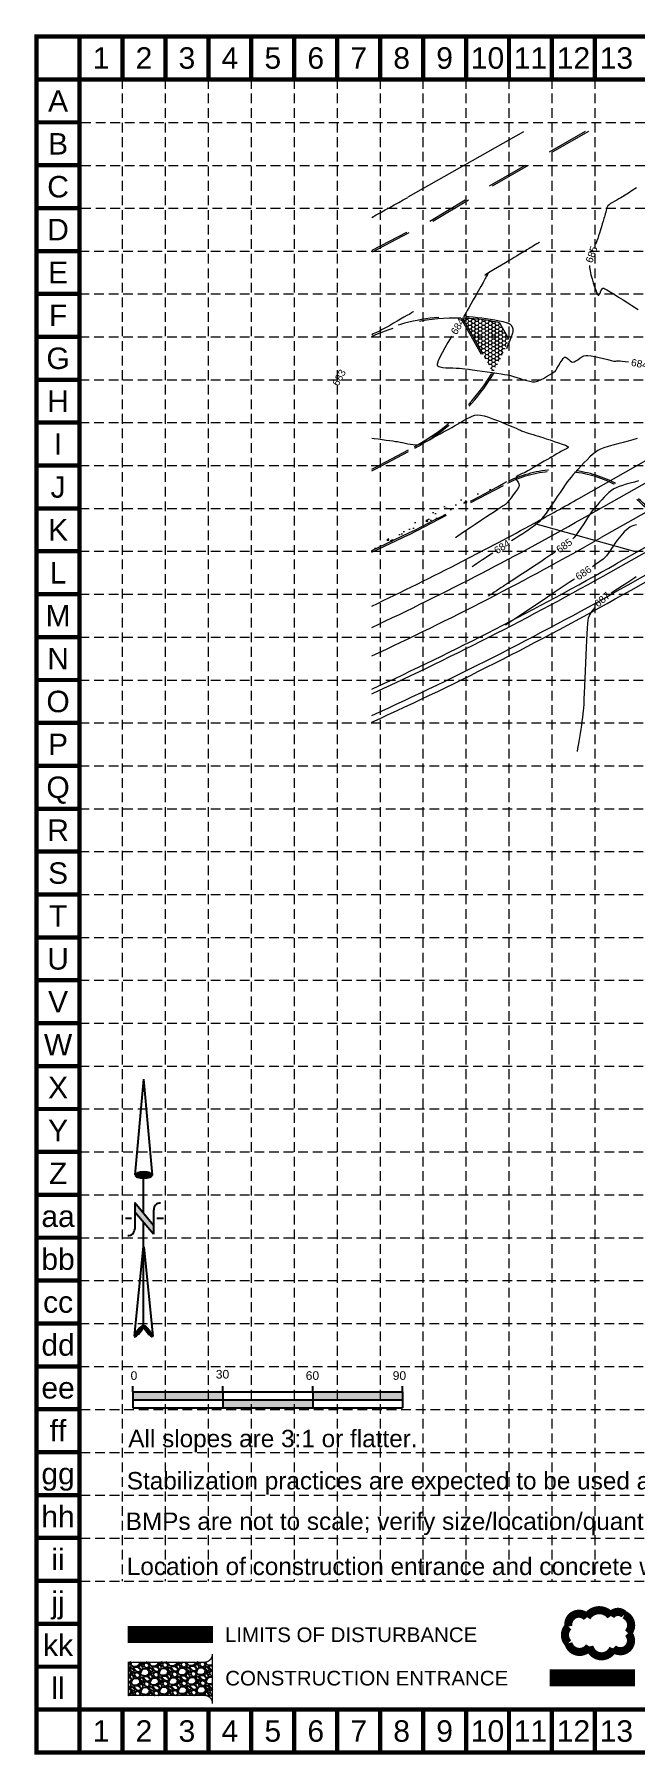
# Model space of a CAD drawing. Header units: feet. Extents: x 16394 to 17307, y 17282 to 17854.
# Drawn here: x 16394 to 16593, y 17282 to 17854 of the extents above; entities that cross this region are included whole.
import ezdxf
from ezdxf.enums import TextEntityAlignment as Align

# ---------------------------------------------------------------- set-up
doc = ezdxf.new("R2010")
doc.units = ezdxf.units.FT
doc.header["$MEASUREMENT"] = 0
for name, pattern in [('DGN Style 2', [22.939223, 13.763534, -9.175689]), ('DGN Style 5', [16.057456, 6.881767, -9.175689]), ('HIDDEN', [0.375, 0.25, -0.125])]:
    doc.linetypes.add(name, pattern=pattern)
for name, color, linetype, lineweight in [('BASE', 1, 'Continuous', 0), ('Level 1', 7, 'Continuous', 0), ('Level 21', 7, 'Continuous', 0), ('Level 25', 7, 'Continuous', 0), ('Level 35', 7, 'Continuous', 0), ('Level 41', 7, 'Continuous', 0)]:
    doc.layers.add(name, color=color, linetype=linetype, lineweight=lineweight)
for name, color, linetype in [('GRID', 254, 'HIDDEN'), ('INLET PROTECTION', 5, 'Continuous'), ('LEGEND', 7, 'Continuous'), ('NARROW', 7, 'Continuous')]:
    doc.layers.add(name, color=color, linetype=linetype)
doc.styles.add("L200'", font='ARIAL.TTF', dxfattribs={"height": 0.001969})
doc.styles.get("Standard").update_dxf_attribs({"font": 'ARIAL.TTF'})

# ---------------------------------------------------------------- blocks, each defined once
blk = doc.blocks.new('North Arrow')
at = {"layer": 'NARROW'}
for p, q in [((32.43, 3.06), (32.43, 4.63)), ((0, 0), (22.36, 2)), ((0, 0), (22.33, -2.02)), ((28.77, -2.09), (34.02, 2.32)), ((36.18, 2.33), (30.46, 2.33)), ((36.16, 2.32), (31.04, -2.09)), ((39.1, 0.01), (59.96, 2.11)), ((31.2, -0.05), (21.66, -0.05)), ((21.66, -0.05), (21.66, -0.05)), ((28.77, -2.09), (34.95, -2.09)), ((32.43, -4.26), (32.43, -2.8)), ((57.45, -0.05), (33.41, -0.05)), ((59.83, -2.14), (39.04, -0.01)), ((57.69, -0.03), (57.77, -0.01)), ((57.77, -0.05), (57.69, -0.03))]:
    blk.add_line(p, q, dxfattribs=at)
blk.add_lwpolyline([(22.36, -2.03), (22.59, -1.93, 0.091577), (22.87, -1.44, 0.048306), (23.03, -0.75), (23.07, -0.01), (23.01, 0.82, 0.048306), (22.87, 1.42, 0.091577), (22.59, 1.91), (22.36, 2.01), (22.14, 1.91, 0.091577), (21.86, 1.42, 0.048306), (21.72, 0.82), (21.66, -0.01), (21.72, -0.83, 0.048306), (21.86, -1.44, 0.091577), (22.14, -1.93)], format="xyb", close=True, dxfattribs=at)
for points in [[(57.46, -0.03), (57.44, 0.08, -0.066818), (57.67, 0.47, -0.03073), (58.01, 0.84), (58.52, 1.29), (59.07, 1.7, -0.03073), (59.5, 1.95, -0.066818), (59.93, 2.1), (60.04, 2.06)], [(60.04, 2.06), (60.05, 1.95, -0.066818), (59.82, 1.56, -0.03073), (59.43, 1.14), (58.97, 0.74), (58.42, 0.33, -0.03073), (57.99, 0.08, -0.036692), (57.76, -0.02)], [(57.46, -0.04), (57.44, -0.15, 0.066818), (57.67, -0.54, 0.03073), (58.01, -0.9), (58.52, -1.36), (59.07, -1.77, 0.03073), (59.5, -2.02, 0.066818), (59.93, -2.17), (60.04, -2.13)], [(60.04, -2.13), (60.05, -2.01, 0.066818), (59.82, -1.63, 0.03073), (59.43, -1.2), (58.97, -0.8), (58.42, -0.4, 0.03073), (57.99, -0.15, 0.036692), (57.76, -0.05)]]:
    blk.add_lwpolyline(points, format="xyb", dxfattribs=at)
for centre, start, end in [((30.46, 3.86), 178.8769, 270), ((34.95, -3.62), 358.8769, 90)]:
    blk.add_arc(centre, 1.53, start, end, dxfattribs=at)
for points in [[(23.03, -0.76), (21.67, -0.05), (23.07, -0.05), (21.72, 0.82)], [(23.07, -0.05), (21.72, 0.82), (23.02, 0.75), (21.85, 1.42)], [(23.02, 0.75), (21.85, 1.42), (22.87, 1.44), (22.14, 1.91)], [(22.87, 1.44), (22.14, 1.91), (22.59, 1.91), (22.36, 2)], [(31.05, -2.09), (36.15, 2.36), (28.75, -2.06), (34.01, 2.36)], [(57.44, 0.08), (57.7, -0.01), (57.5, 0.21), (57.77, -0.01)], [(57.45, -0.04), (57.69, -0.02), (57.44, 0.08), (57.7, -0.01)], [(57.5, 0.21), (57.77, -0.01), (57.6, 0.39), (57.94, 0.06)], [(57.6, 0.39), (57.94, 0.06), (57.68, 0.5), (58.07, 0.13)], [(57.68, 0.5), (58.07, 0.13), (57.84, 0.66), (58.29, 0.26)], [(57.84, 0.66), (58.29, 0.26), (58.03, 0.86), (58.52, 0.41)], [(58.03, 0.86), (58.52, 0.41), (58.26, 1.07), (58.73, 0.57)], [(58.26, 1.07), (58.73, 0.57), (58.52, 1.3), (59.05, 0.81)], [(58.52, 1.3), (59.05, 0.81), (58.7, 1.42), (59.26, 0.99)], [(59.26, 1), (58.69, 1.42), (59.45, 1.15), (59, 1.65)], [(59.45, 1.15), (59, 1.65), (59.62, 1.34), (59.28, 1.82)], [(59.62, 1.34), (59.28, 1.82), (59.81, 1.55), (59.49, 1.95)], [(59.81, 1.55), (59.49, 1.95), (59.93, 1.73), (59.69, 2.04)], [(59.93, 1.73), (59.69, 2.04), (60.05, 1.94), (59.93, 2.1)], [(60.05, 1.94), (59.93, 2.1), (60.04, 2.06)], [(22.87, -1.44), (21.72, -0.87), (23.03, -0.76), (21.67, -0.05)], [(22.58, -1.93), (21.86, -1.45), (22.87, -1.44), (21.72, -0.87)], [(22.36, -2.01), (22.14, -1.93), (22.58, -1.93), (21.86, -1.45)], [(57.44, -0.14), (57.69, -0.02), (57.45, -0.04), (57.69, -0.02)], [(57.46, -0.19), (57.7, -0.03), (57.44, -0.14), (57.69, -0.02)], [(57.53, -0.33), (57.76, -0.05), (57.46, -0.19), (57.7, -0.03)], [(57.63, -0.48), (57.9, -0.1), (57.53, -0.33), (57.76, -0.05)], [(57.78, -0.66), (58.09, -0.2), (57.63, -0.48), (57.9, -0.1)], [(57.97, -0.87), (58.34, -0.35), (57.78, -0.66), (58.09, -0.2)], [(58.24, -1.11), (58.61, -0.54), (57.97, -0.87), (58.34, -0.35)], [(58.61, -1.43), (58.93, -0.77), (58.24, -1.11), (58.61, -0.54)], [(58.91, -1.64), (59.2, -1), (58.61, -1.43), (58.93, -0.77)], [(59.12, -1.79), (59.57, -1.36), (58.92, -1.65), (59.2, -1.01)], [(59.35, -1.93), (59.81, -1.62), (59.12, -1.79), (59.57, -1.36)], [(59.54, -1.32), (59.41, -1.18), (59.21, -1.01)], [(59.58, -2.05), (59.93, -1.79), (59.35, -1.93), (59.81, -1.62)], [(59.78, -2.13), (60.05, -2.01), (59.58, -2.05), (59.93, -1.79)], [(59.92, -2.17), (60.04, -2.13), (59.78, -2.13), (60.05, -2.01)]]:
    blk.add_solid(points, dxfattribs=at)

msp = doc.modelspace()

# ---------------------------------------------------------------- hatches: boundary and pattern name
h = msp.add_hatch(color=7)
h.paths.add_polyline_path([(16456.48, 17400.29), (16456.48, 17402.97), (16426.66, 17402.97), (16426.66, 17400.29)])
h.paths.add_polyline_path([(16456.48, 17400.29), (16456.48, 17397.6), (16486.3, 17397.6), (16486.3, 17400.29)])
h.paths.add_polyline_path([(16486.3, 17402.97), (16486.3, 17400.29), (16516.12, 17400.29), (16516.12, 17402.97)])
at = {"layer": 'LEGEND'}
h = msp.add_hatch(dxfattribs=at)
h.set_pattern_fill('GRAVEL', color=4, scale=4.389825, angle=-43.9343, style=0)
h.set_pattern_definition([(184.078545, (10289.21788, 14646.67177), (-52.702412198, -4.08503964), [0.5905895, -58.4684672]), (141.0354448, (10288.62878, 14646.62976), (40.981055743, -33.388397708), [1.0134701, -100.333514]), (88.576145, (10287.84077, 14647.26707), (-1.89116278, -65.232035074), [0.7146109, -70.7465623]), (223.339445, (10285.84642, 14647.66461), (64.07732792, 60.179669002), [0.922908, -91.36788]), (248.899445, (10285.1752, 14647.0312), (20.743232927, 53.164311052), [0.9049844, -89.5935785]), (313.339445, (10284.8494, 14646.1869), (-60.179669002, 64.07732792), [0.922908, -91.36788]), (353.7599448, (10285.4828, 14645.51567), (-71.554575848, 7.9827663894), [1.2204987, -120.829274]), (28.3210448, (10286.69607, 14645.383), (89.136606602, 48.227337178), [1.1522764, -114.075405]), (77.495345, (10287.71042, 14645.92966), (14.305218463, 65.4629845745), [0.9260336, -91.6774285]), (131.302145, (10287.91092, 14646.83373), (31.728228049, -36.665085734), [1.0572104, -51.803286]), (178.4631448, (10287.21314, 14647.62795), (-71.4391113413, 1.775684809), [1.3672023, -135.3531245]), (94.879845, (10288.94563, 14644.61766), (-3.85410825, 40.28826159), [0.4666428, -46.197835]), (127.534945, (10288.90593, 14645.0826), (35.004912348, -45.9180090294), [0.887785, -87.8909322]), (181.065745, (10288.365, 14645.7866), (-3.0458043, -3.161274), [0.6208135, -5.5873343]), (159.264345, (10288.50926, 14646.37917), (21.89797467, -8.906465725), [0.3343203, -33.0975914]), (247.867145, (10288.1966, 14646.4975), (5.97613815, 12.52962281), [0.4727973, -23.1671353]), (347.029545, (10288.0185, 14646.0596), (15.57542687, -2.814850195), [0.7679077, -24.828952]), (117.630845, (10288.7668, 14645.8872), (3.27674883, -9.2528759), [0.5552734, -13.326574]), (332.455245, (10286.36306, 14648.2641), (40.750124379, -20.974244175), [0.777877, -77.010022]), (26.411945, (10287.05276, 14647.90438), (-46.14891999, -22.590810497), [0.6525958, -64.6068475]), (249.264345, (10289.37594, 14646.5195), (8.906465725, 21.89797467), [0.6686362, -32.7632755]), (299.676245, (10289.1392, 14645.89415), (-22.475348793, 39.941835864), [0.777877, -77.010022]), (295.509745, (10284.47466, 14646.3041), (-9.71477618, 21.55155555), [0.7501333, -36.7565502]), (250.840845, (10284.7977, 14645.6271), (17.697506952, 50.003006289), [0.6285264, -62.224204]), (22.867145, (10286.36175, 14643.32774), (21.55156596, 9.714753265), [0.6686362, -32.7632755]), (333.419745, (10286.97784, 14643.58757), (-53.279751494, 26.950374996), [0.7358708, -72.8510094]), (25.509745, (10284.8127, 14644.8202), (-21.55155555, -9.71477618), [0.3750667, -37.1316168]), (57.375645, (10286.1721, 14643.5105), (9.02195014, 15.69089035), [0.2238372, -22.1599646]), (122.029545, (10286.2927, 14643.699), (6.4380232, -12.29867848), [0.9049844, -17.1947256]), (142.074745, (10285.81278, 14644.46624), (34.658530102, -27.296761759), [0.838676, -83.0288145]), (259.755845, (10287.7443, 14645.7751), (2.93032814, 9.36835193), [0.6331094, -15.194629]), (309.2229448, (10287.63175, 14645.15204), (47.650007351, -58.101225928), [1.1053316, -109.4276425]), (17.011145, (10288.3307, 14644.29576), (-33.965716438, -9.94569855), [0.4519588, -44.7440565]), (46.065745, (10288.763, 14644.428), (-0.1154696, 6.2070763), [0.2633895, -4.1264356]), (76.322145, (10285.84093, 14644.622), (-8.675555116, -34.312116265), [0.609852, -60.3755477]), (4.078545, (10285.98514, 14645.21455), (52.702412198, 4.08503964), [1.181179, -57.8778777]), (316.065745, (10287.1633, 14645.2986), (6.2070763, 0.1154696), [1.1413545, -3.2484706]), (281.370545, (10287.98526, 14644.50665), (-10.292061938, 52.5869538), [0.6940928, -68.7151356]), (210.120345, (10288.1221, 14643.8262), (-15.34448633, -9.59928926), [0.6391673, -31.3192425]), (163.7117448, (10287.56924, 14643.50544), (-90.5222298704, 26.2574965243), [1.040674, -103.0268868]), (131.4918448, (10286.57034, 14643.79732), (-38.0507627944, 42.7567015496), [1.1009638, -108.995293])])
edge = h.paths.add_edge_path()
edge.add_line((16453.04, 17299.38), (16453.04, 17315.84))
edge.add_arc((16450.3, 17315.84), 2.74, -89.9609, 0, ccw=False)
edge.add_line((16450.3, 17313.09), (16425.16, 17313.09))
edge.add_line((16425.16, 17313.09), (16425.16, 17302.11))
edge.add_line((16425.16, 17302.11), (16450.3, 17302.12))
edge.add_arc((16450.3, 17299.38), 2.74, 0, 90.0391, ccw=False)
at = {"layer": 'Level 35', "linetype": 'DGN Style 2', "lineweight": 0}
h = msp.add_hatch(dxfattribs=at)
h.set_pattern_fill('HONEY', style=0)
h.set_pattern_definition([(359.7862836, (-67.7339, 58.6696), (1.12741491, 0.64531823), [0.75, -1.5]), (119.7862836, (-67.7339, 58.6696), (-1.122569436, 0.653710837), [0.75, -1.5]), (59.7862836, (-67.7339, 58.6696), (0.004845474, 1.299029067), [-1.5, 0.75])])
h.paths.add_polyline_path([(16551.4, 17752.62), (16551.38, 17752.65), (16542.67, 17747.74), (16546.08, 17741.67, 0.045148)], flags=0)
h.paths.add_polyline_path([(16551.38, 17752.65), (16548.33, 17758.07, 0.046068), (16536.01, 17759.58), (16542.67, 17747.74)], flags=0)
h = msp.add_hatch(dxfattribs=at)
h.set_pattern_fill('AR-CONC', style=0)
h.set_pattern_definition([(50, (0, 0), (7.1726018, -0.6275213), [0.75, -8.25]), (355, (0, 0), (-1.3875133, 7.5219213), [0.6, -6.6]), (100.4514, (0.598, -0.052), (5.7850938, 6.8943954), [0.637402, -7.0114211]), (46.1842, (0, 2), (10.6724105, -1.65519), [1.125, -12.375]), (96.6356, (0.889, 1.862), (9.346627, 9.7411787), [0.956103, -10.51713]), (351.1842, (0, 2), (9.3466195, 9.741186), [0.9, -9.9]), (21, (1, 1.5), (5.9690705, -4.0261889), [0.75, -8.25]), (326, (1, 1.5), (2.4331533, 7.2515005), [0.6, -6.6]), (71.4514, (1.4974, 1.1645), (8.4022263, 3.225305), [0.637402, -7.0114211]), (37.5, (0, 0), (0.12159855, 3.32893854), [0, -6.52, 0, -6.7, 0, -6.625]), (7.5, (0, 0), (2.6306954, 3.9441171), [0, -3.82, 0, -6.37, 0, -2.525]), (327.5, (-2.23, 0), (5.33822436, -0.22554872), [0, -2.5, 0, -7.8, 0, -10.35]), (317.5, (-3.23, 0), (5.8318617, 1.0010498), [0, -3.25, 0, -5.18, 0, -7.35])])
h.paths.add_polyline_path([(16505.9, 17683.87), (16505.9, 17682.4), (16518.23, 17688.22), (16546.82, 17703.16), (16545.6, 17704.49), (16542.78, 17702.14), (16536.67, 17699.79), (16533.61, 17699.09), (16528.68, 17697.21), (16524.92, 17694.63), (16522.33, 17693.22), (16518.1, 17690.4), (16508.23, 17685.23)])

# ---------------------------------------------------------------- linework, layer by layer
at = {"color": 7}
for p, q in [((16426.66, 17402.97), (16426.66, 17404.76)), ((16426.66, 17402.97), (16456.48, 17402.97)), ((16426.66, 17402.97), (16426.66, 17397.6)), ((16426.66, 17400.29), (16516.12, 17400.29)), ((16456.48, 17402.97), (16456.48, 17404.76)), ((16456.48, 17402.97), (16516.12, 17402.97)), ((16456.48, 17402.97), (16456.48, 17397.6)), ((16486.3, 17402.97), (16486.3, 17404.76)), ((16486.3, 17402.97), (16486.3, 17397.6)), ((16516.12, 17402.97), (16516.12, 17404.76)), ((16516.12, 17402.97), (16516.12, 17397.6)), ((16426.66, 17397.6), (16456.48, 17397.6)), ((16456.48, 17397.6), (16516.12, 17397.6))]:
    msp.add_line(p, q, dxfattribs=at)
at = {"layer": 'BASE', "color": 7}
for p, q in [((16409.08, 17838.9), (16408.9, 17297.38)), ((17292.45, 17838.89), (16409.08, 17838.9)), ((16408.9, 17297.38), (17292.47, 17297.35))]:
    msp.add_line(p, q, dxfattribs=at)
at = {"layer": 'BASE', "color": 7, "const_width": 1.43}
msp.add_lwpolyline([(16394.68, 17283.13), (17306.68, 17283.13), (17306.68, 17853.13), (16394.68, 17853.13)], close=True, dxfattribs=at)
for points in [[(16408.93, 17838.88), (16408.93, 17853.13)], [(16423.18, 17838.88), (16423.18, 17853.13)], [(16437.43, 17838.88), (16437.43, 17853.13)], [(16451.68, 17838.88), (16451.68, 17853.13)], [(16465.93, 17838.88), (16465.93, 17853.13)], [(16480.18, 17838.88), (16480.18, 17853.13)], [(16494.43, 17838.88), (16494.43, 17853.13)], [(16508.68, 17838.88), (16508.68, 17853.13)], [(16522.93, 17838.88), (16522.93, 17853.13)], [(16537.18, 17838.88), (16537.18, 17853.13)], [(16551.43, 17838.88), (16551.43, 17853.13)], [(16565.68, 17838.88), (16565.68, 17853.13)], [(16579.93, 17838.88), (16579.93, 17853.13)], [(16408.93, 17838.88), (16394.68, 17838.88)], [(16408.93, 17824.63), (16394.68, 17824.63)], [(16408.93, 17810.38), (16394.68, 17810.38)], [(16408.93, 17796.13), (16394.68, 17796.13)], [(16408.93, 17781.88), (16394.68, 17781.88)], [(16408.93, 17767.63), (16394.68, 17767.63)], [(16408.93, 17753.38), (16394.68, 17753.38)], [(16408.93, 17739.13), (16394.68, 17739.13)], [(16408.93, 17724.88), (16394.68, 17724.88)], [(16408.93, 17710.63), (16394.68, 17710.63)], [(16408.93, 17696.38), (16394.68, 17696.38)], [(16408.93, 17682.13), (16394.68, 17682.13)], [(16408.93, 17667.88), (16394.68, 17667.88)], [(16408.93, 17653.63), (16394.68, 17653.63)], [(16408.93, 17639.38), (16394.68, 17639.38)], [(16408.93, 17625.13), (16394.68, 17625.13)], [(16408.93, 17610.88), (16394.68, 17610.88)], [(16408.93, 17596.63), (16394.68, 17596.63)], [(16408.93, 17582.38), (16394.68, 17582.38)], [(16408.93, 17568.13), (16394.68, 17568.13)], [(16408.93, 17553.88), (16394.68, 17553.88)], [(16408.93, 17539.63), (16394.68, 17539.63)], [(16408.93, 17525.38), (16394.68, 17525.38)], [(16408.93, 17511.13), (16394.68, 17511.13)], [(16408.93, 17496.88), (16394.68, 17496.88)], [(16408.93, 17482.63), (16394.68, 17482.63)], [(16408.93, 17468.38), (16394.68, 17468.38)], [(16408.93, 17454.13), (16394.68, 17454.13)], [(16408.93, 17439.88), (16394.68, 17439.88)], [(16408.93, 17425.63), (16394.68, 17425.63)], [(16408.93, 17411.38), (16394.68, 17411.38)], [(16408.93, 17397.13), (16394.68, 17397.13)], [(16408.93, 17382.88), (16394.68, 17382.88)], [(16408.93, 17368.63), (16394.68, 17368.63)], [(16408.93, 17354.38), (16394.68, 17354.38)], [(16408.93, 17340.13), (16394.68, 17340.13)], [(16408.93, 17325.88), (16394.68, 17325.88)], [(16408.93, 17311.63), (16394.68, 17311.63)], [(16408.93, 17297.38), (16394.68, 17297.38)], [(16408.93, 17283.13), (16408.93, 17297.38)], [(16423.18, 17283.13), (16423.18, 17297.38)], [(16437.43, 17283.13), (16437.43, 17297.38)], [(16451.68, 17283.13), (16451.68, 17297.38)], [(16465.93, 17283.13), (16465.93, 17297.38)], [(16480.18, 17283.13), (16480.18, 17297.38)], [(16494.43, 17283.13), (16494.43, 17297.38)], [(16508.68, 17283.13), (16508.68, 17297.38)], [(16522.93, 17283.13), (16522.93, 17297.38)], [(16537.18, 17283.13), (16537.18, 17297.38)], [(16551.43, 17283.13), (16551.43, 17297.38)], [(16565.68, 17283.13), (16565.68, 17297.38)], [(16579.93, 17283.13), (16579.93, 17297.38)]]:
    msp.add_lwpolyline(points, dxfattribs=at)
at = {"layer": 'BASE', "const_width": 1.43}
msp.add_lwpolyline([(16408.93, 17696.38), (16408.93, 17710.63)], dxfattribs=at)
at = {"layer": 'GRID', "color": 252, "linetype": 'HIDDEN', "lineweight": 0, "ltscale": 12.9}
for p, q in [((16423.13, 17839.01), (16423.13, 17340.07)), ((16437.38, 17839.01), (16437.38, 17340.07)), ((16451.63, 17839.01), (16451.63, 17340.07)), ((16465.88, 17839.01), (16465.88, 17340.07)), ((16480.13, 17839.01), (16480.13, 17340.07)), ((16494.38, 17839.01), (16494.38, 17340.07)), ((16508.63, 17839.01), (16508.63, 17340.07)), ((16522.88, 17839.01), (16522.88, 17340.07)), ((16537.13, 17839.01), (16537.13, 17340.07)), ((16551.38, 17839.01), (16551.38, 17340.07)), ((16565.63, 17839.01), (16565.63, 17340.07)), ((16579.88, 17839.01), (16579.88, 17340.07)), ((16408.93, 17539.63), (17292.43, 17539.63)), ((16408.93, 17525.38), (17292.43, 17525.38)), ((16408.93, 17511.13), (17292.43, 17511.13)), ((16408.93, 17496.88), (17292.43, 17496.88)), ((16408.93, 17482.63), (17292.43, 17482.63)), ((16408.93, 17468.38), (17292.43, 17468.38)), ((16408.93, 17454.13), (17292.43, 17454.13)), ((16408.93, 17439.88), (17292.43, 17439.88)), ((16408.93, 17425.63), (17292.43, 17425.63)), ((16408.93, 17411.38), (17292.43, 17411.38)), ((16409.25, 17397.07), (17292.75, 17397.07)), ((16409.25, 17382.82), (17292.75, 17382.82)), ((16409.25, 17368.57), (17292.75, 17368.57)), ((16409.25, 17354.32), (17292.75, 17354.32)), ((16409.25, 17340.07), (17292.75, 17340.07))]:
    msp.add_line(p, q, dxfattribs=at)
at = {"layer": 'GRID', "color": 7, "linetype": 'HIDDEN', "lineweight": 0, "ltscale": 12.9}
for p, q in [((16409.46, 17824.58), (17292.96, 17824.58)), ((16409.46, 17810.33), (17292.96, 17810.33)), ((16409.46, 17796.08), (17292.96, 17796.08)), ((16408.93, 17781.88), (17292.43, 17781.88)), ((16408.93, 17767.63), (17292.43, 17767.63)), ((16408.93, 17753.38), (17292.43, 17753.38)), ((16408.93, 17739.13), (17292.43, 17739.13)), ((16408.93, 17724.88), (17292.43, 17724.88)), ((16408.93, 17710.63), (17292.43, 17710.63)), ((16408.93, 17696.38), (17292.43, 17696.38)), ((16408.93, 17682.13), (17292.43, 17682.13)), ((16408.93, 17667.88), (17292.43, 17667.88)), ((16408.93, 17653.63), (17292.43, 17653.63)), ((16408.93, 17639.38), (17292.43, 17639.38)), ((16408.93, 17625.13), (17292.43, 17625.13)), ((16408.93, 17610.88), (17292.43, 17610.88)), ((16408.93, 17596.63), (17292.43, 17596.63)), ((16408.93, 17582.38), (17292.43, 17582.38)), ((16408.93, 17568.13), (17292.43, 17568.13)), ((16408.93, 17553.88), (17292.43, 17553.88))]:
    msp.add_line(p, q, dxfattribs=at)
at = {"layer": 'INLET PROTECTION', "color": 7, "linetype": 'Continuous', "lineweight": 30, "const_width": 1.43}
msp.add_lwpolyline([(16408.93, 17838.9), (16408.89, 17297.4), (17292.44, 17297.39), (17292.42, 17838.87), (16408.3, 17838.9)], dxfattribs=at)
at = {"layer": 'LEGEND', "color": 170, "ltscale": 100, "const_width": 2.7}
msp.add_lwpolyline([(16577.28, 17328.03, 0.520567), (16577.28, 17328.03, 0.765195), (16571.17, 17324.95, 0.417879), (16571.13, 17319.41, 0.6649), (16578.11, 17318.35, 0.744833), (16585.99, 17317.69, 0.975642), (16590.9, 17322.76, 0.520567), (16589.68, 17328.86, 0.520567), (16585.2, 17328.46, 0.540264), (16577.28, 17328.03)], format="xyb", close=True, dxfattribs=at)
at = {"layer": 'LEGEND', "color": 1, "linetype": 'HIDDEN', "ltscale": 30, "const_width": 5.64}
msp.add_lwpolyline([(16424.95, 17322.33), (16453.26, 17322.33)], dxfattribs=at)
at = {"layer": 'LEGEND', "color": 4, "const_width": 0.439}
msp.add_lwpolyline([(16453.04, 17299.38), (16453.04, 17315.84, -0.414014), (16450.3, 17313.09), (16425.16, 17313.09), (16425.16, 17302.11), (16450.3, 17302.12, -0.414413)], format="xyb", close=True, dxfattribs=at)
at = {"layer": 'LEGEND', "color": 200, "const_width": 5.64}
msp.add_lwpolyline([(16564.97, 17307.91), (16593.28, 17307.91)], dxfattribs=at)
at = {"layer": 'Level 1', "color": 35, "linetype": 'DGN Style 5', "lineweight": 0}
for p, q in [((16589.1, 17799.92), (16588.55, 17799.58)), ((16589.96, 17800.46), (16589.1, 17799.92)), ((16591.06, 17801.15), (16589.96, 17800.46)), ((16592.34, 17801.95), (16591.06, 17801.15)), ((16593.73, 17802.82), (16592.34, 17801.95)), ((16583.38, 17794.26), (16583.24, 17793.73)), ((16583.51, 17794.82), (16583.38, 17794.26)), ((16583.64, 17795.4), (16583.51, 17794.82)), ((16583.79, 17795.96), (16583.64, 17795.4)), ((16583.99, 17796.47), (16583.79, 17795.96)), ((16584.25, 17796.91), (16583.99, 17796.47)), ((16584.61, 17797.25), (16584.25, 17796.91)), ((16585.13, 17797.62), (16584.61, 17797.25)), ((16585.77, 17798.02), (16585.13, 17797.62)), ((16586.49, 17798.42), (16585.77, 17798.02)), ((16587.22, 17798.82), (16586.49, 17798.42)), ((16587.92, 17799.21), (16587.22, 17798.82)), ((16588.55, 17799.58), (16587.92, 17799.21)), ((16581.76, 17788.89), (16581.45, 17787.87)), ((16582.07, 17789.91), (16581.76, 17788.89)), ((16582.38, 17790.91), (16582.07, 17789.91)), ((16582.66, 17791.83), (16582.38, 17790.91)), ((16582.91, 17792.64), (16582.66, 17791.83)), ((16583.1, 17793.29), (16582.91, 17792.64)), ((16583.24, 17793.73), (16583.1, 17793.29)), ((16558.71, 17783.08), (16558.12, 17782.73)), ((16559.1, 17783.32), (16558.71, 17783.08)), ((16559.59, 17783.62), (16559.1, 17783.32)), ((16560.14, 17783.97), (16559.59, 17783.62)), ((16560.68, 17784.3), (16560.14, 17783.97)), ((16561.06, 17784.54), (16560.68, 17784.3)), ((16561.29, 17784.69), (16561.06, 17784.54)), ((16561.4, 17784.76), (16561.29, 17784.69)), ((16561.45, 17784.79), (16561.4, 17784.76)), ((16580.23, 17784.31), (16580.17, 17784.18)), ((16580.59, 17785.22), (16580.23, 17784.31)), ((16580.88, 17786.06), (16580.59, 17785.22)), ((16581.15, 17786.92), (16580.88, 17786.06)), ((16581.45, 17787.87), (16581.15, 17786.92)), ((16548.94, 17777.2), (16547.6, 17776.4)), ((16550.25, 17777.99), (16548.94, 17777.2)), ((16551.45, 17778.71), (16550.25, 17777.99)), ((16552.45, 17779.32), (16551.45, 17778.71)), ((16553.17, 17779.75), (16552.45, 17779.32)), ((16553.92, 17780.2), (16553.17, 17779.75)), ((16554.77, 17780.71), (16553.92, 17780.2)), ((16555.66, 17781.25), (16554.77, 17780.71)), ((16556.55, 17781.78), (16555.66, 17781.25)), ((16557.38, 17782.29), (16556.55, 17781.78)), ((16558.12, 17782.73), (16557.38, 17782.29)), ((16578.1, 17777.09), (16578.15, 17776.44)), ((16542.81, 17771.4), (16542.06, 17770.05)), ((16543.46, 17772.58), (16542.81, 17771.4)), ((16543.43, 17773.86), (16543.42, 17773.85)), ((16543.42, 17773.85), (16543.43, 17773.85)), ((16543.5, 17773.91), (16543.43, 17773.86)), ((16543.43, 17773.85), (16543.48, 17773.88)), ((16543.97, 17773.51), (16543.46, 17772.58)), ((16543.48, 17773.88), (16543.62, 17773.96)), ((16543.73, 17774.05), (16543.5, 17773.91)), ((16543.62, 17773.96), (16543.88, 17774.13)), ((16544.25, 17774.37), (16543.73, 17774.05)), ((16543.88, 17774.13), (16544.21, 17774.32)), ((16544.29, 17774.12), (16543.97, 17773.51)), ((16544.21, 17774.32), (16544.39, 17774.36)), ((16545.17, 17774.93), (16544.25, 17774.37)), ((16544.39, 17774.36), (16544.29, 17774.12)), ((16546.31, 17775.62), (16545.17, 17774.93)), ((16547.6, 17776.4), (16546.31, 17775.62)), ((16578.15, 17776.44), (16578.34, 17775.29)), ((16578.34, 17775.29), (16578.63, 17774)), ((16578.63, 17774), (16579, 17772.64)), ((16579, 17772.64), (16579.41, 17771.29)), ((16539.57, 17765.63), (16538.8, 17764.26)), ((16540.4, 17767.1), (16539.57, 17765.63)), ((16541.24, 17768.6), (16540.4, 17767.1)), ((16542.06, 17770.05), (16541.24, 17768.6)), ((16579.41, 17771.29), (16579.83, 17770.01)), ((16579.83, 17770.01), (16580.24, 17768.89)), ((16580.24, 17768.89), (16580.6, 17767.99)), ((16580.6, 17767.99), (16580.84, 17767.48)), ((16580.84, 17767.48), (16580.97, 17767.25)), ((16580.97, 17767.25), (16581.04, 17767.17)), ((16581.04, 17767.17), (16581.07, 17767.16)), ((16581.07, 17767.16), (16581.12, 17767.17)), ((16581.12, 17767.17), (16581.22, 17767.23)), ((16581.22, 17767.23), (16581.39, 17767.46)), ((16581.39, 17767.46), (16581.63, 17767.93)), ((16581.63, 17767.93), (16581.95, 17768.62)), ((16581.95, 17768.62), (16582.23, 17769.13)), ((16582.23, 17769.13), (16582.45, 17769.4)), ((16582.45, 17769.4), (16582.6, 17769.51)), ((16582.6, 17769.51), (16582.67, 17769.54)), ((16582.67, 17769.54), (16582.71, 17769.54)), ((16582.71, 17769.54), (16582.86, 17769.5)), ((16582.86, 17769.5), (16583.2, 17769.35)), ((16583.2, 17769.35), (16583.87, 17768.99)), ((16583.87, 17768.99), (16584.99, 17768.34)), ((16584.99, 17768.34), (16586.33, 17767.52)), ((16586.33, 17767.52), (16587.81, 17766.59)), ((16587.81, 17766.59), (16589.34, 17765.62)), ((16589.34, 17765.62), (16590.83, 17764.66)), ((16517.56, 17760.45), (16516.53, 17759.86)), ((16518.47, 17760.96), (16517.56, 17760.45)), ((16519.07, 17761.31), (16518.47, 17760.96)), ((16519.44, 17761.52), (16519.07, 17761.31)), ((16519.64, 17761.63), (16519.44, 17761.52)), ((16519.72, 17761.68), (16519.64, 17761.63)), ((16537.07, 17761.19), (16536.38, 17760.04)), ((16537.58, 17762.08), (16537.07, 17761.19)), ((16538.12, 17763.05), (16537.58, 17762.08)), ((16538.8, 17764.26), (16538.12, 17763.05)), ((16590.83, 17764.66), (16592.21, 17763.78)), ((16592.21, 17763.78), (16593.37, 17763.03)), ((16593.37, 17763.03), (16594.24, 17762.49)), ((16506.39, 17754.33), (16505.9, 17754.08)), ((16507.41, 17754.82), (16506.39, 17754.33)), ((16508.41, 17755.31), (16507.41, 17754.82)), ((16509.37, 17755.78), (16508.41, 17755.31)), ((16510.25, 17756.26), (16509.37, 17755.78)), ((16511.09, 17756.74), (16510.25, 17756.26)), ((16512.07, 17757.3), (16511.09, 17756.74)), ((16513.15, 17757.92), (16512.07, 17757.3)), ((16514.28, 17758.57), (16513.15, 17757.92)), ((16515.43, 17759.22), (16514.28, 17758.57)), ((16516.53, 17759.86), (16515.43, 17759.22)), ((16530.16, 17749.7), (16529.25, 17748.06)), ((16531.18, 17751.47), (16530.16, 17749.7)), ((16532.27, 17753.3), (16531.18, 17751.47)), ((16532.48, 17753.65), (16532.27, 17753.3)), ((16527.67, 17744.66), (16527.59, 17744.25)), ((16527.59, 17744.25), (16527.6, 17744.06)), ((16527.6, 17744.06), (16527.63, 17743.99)), ((16527.63, 17743.99), (16527.68, 17743.91)), ((16527.94, 17745.4), (16527.67, 17744.66)), ((16527.68, 17743.91), (16527.82, 17743.75)), ((16527.82, 17743.75), (16528.11, 17743.56)), ((16528.49, 17746.6), (16527.94, 17745.4)), ((16528.11, 17743.56), (16528.64, 17743.36)), ((16529.25, 17748.06), (16528.49, 17746.6)), ((16528.64, 17743.36), (16529.5, 17743.2)), ((16529.5, 17743.2), (16530.51, 17743.1)), ((16530.51, 17743.1), (16531.63, 17743.05)), ((16531.63, 17743.05), (16532.78, 17743.03)), ((16532.78, 17743.03), (16533.92, 17743)), ((16533.92, 17743), (16534.99, 17742.96)), ((16534.99, 17742.96), (16535.93, 17742.87)), ((16535.93, 17742.87), (16536.8, 17742.75)), ((16536.8, 17742.75), (16537.95, 17742.59)), ((16566.92, 17742.18), (16567.3, 17742.84)), ((16567.3, 17742.84), (16567.83, 17743.75)), ((16567.83, 17743.75), (16568.42, 17744.73)), ((16568.42, 17744.73), (16569.02, 17745.64)), ((16569.02, 17745.64), (16569.45, 17746.21)), ((16569.45, 17746.21), (16569.72, 17746.5)), ((16569.72, 17746.5), (16569.88, 17746.61)), ((16569.88, 17746.61), (16569.94, 17746.63)), ((16569.94, 17746.63), (16570.01, 17746.64)), ((16570.01, 17746.64), (16570.16, 17746.62)), ((16570.16, 17746.62), (16570.41, 17746.52)), ((16570.41, 17746.52), (16570.76, 17746.27)), ((16570.76, 17746.27), (16571.24, 17745.87)), ((16571.24, 17745.87), (16571.73, 17745.45)), ((16571.73, 17745.45), (16572.21, 17745.12)), ((16572.21, 17745.12), (16572.66, 17744.98)), ((16572.66, 17744.98), (16573.09, 17745.08)), ((16573.09, 17745.08), (16573.63, 17745.37)), ((16573.63, 17745.37), (16574.25, 17745.79)), ((16574.25, 17745.79), (16574.92, 17746.25)), ((16574.92, 17746.25), (16575.61, 17746.68)), ((16575.61, 17746.68), (16576.28, 17747.03)), ((16576.28, 17747.03), (16576.91, 17747.22)), ((16576.91, 17747.22), (16577.6, 17747.21)), ((16577.6, 17747.21), (16578.64, 17747.06)), ((16578.64, 17747.06), (16579.94, 17746.81)), ((16579.94, 17746.81), (16581.37, 17746.5)), ((16581.37, 17746.5), (16582.82, 17746.16)), ((16582.82, 17746.16), (16584.18, 17745.83)), ((16584.18, 17745.83), (16585.34, 17745.55)), ((16585.34, 17745.55), (16586.17, 17745.35)), ((16586.17, 17745.35), (16586.57, 17745.27)), ((16586.57, 17745.27), (16586.9, 17745.3)), ((16586.9, 17745.3), (16587.26, 17745.36)), ((16587.26, 17745.36), (16587.62, 17745.43)), ((16587.62, 17745.43), (16587.95, 17745.46)), ((16587.95, 17745.46), (16588.31, 17745.42)), ((16588.31, 17745.42), (16589.02, 17745.32)), ((16589.02, 17745.32), (16589.98, 17745.18)), ((16589.98, 17745.18), (16591.03, 17745.02)), ((16537.95, 17742.59), (16539.33, 17742.41)), ((16539.33, 17742.41), (16540.87, 17742.2)), ((16540.87, 17742.2), (16542.5, 17741.98)), ((16542.5, 17741.98), (16544.18, 17741.75)), ((16544.18, 17741.75), (16545.83, 17741.52)), ((16545.83, 17741.52), (16547.38, 17741.3)), ((16547.38, 17741.3), (16548.79, 17741.08)), ((16548.79, 17741.08), (16549.99, 17740.89)), ((16549.99, 17740.89), (16550.91, 17740.73)), ((16550.91, 17740.73), (16551.89, 17740.5)), ((16551.89, 17740.5), (16552.94, 17740.2)), ((16552.94, 17740.2), (16554.04, 17739.85)), ((16554.04, 17739.85), (16555.16, 17739.49)), ((16555.16, 17739.49), (16556.26, 17739.14)), ((16556.26, 17739.14), (16557.32, 17738.84)), ((16557.32, 17738.84), (16558.31, 17738.6)), ((16558.31, 17738.6), (16559.2, 17738.47)), ((16559.2, 17738.47), (16559.97, 17738.48)), ((16559.97, 17738.48), (16560.83, 17738.68)), ((16560.83, 17738.68), (16561.82, 17739.07)), ((16561.82, 17739.07), (16562.86, 17739.58)), ((16562.86, 17739.58), (16563.89, 17740.15)), ((16563.89, 17740.15), (16564.82, 17740.71)), ((16564.82, 17740.71), (16565.59, 17741.2)), ((16565.59, 17741.2), (16566.13, 17741.55)), ((16566.13, 17741.55), (16566.35, 17741.7)), ((16566.35, 17741.7), (16566.49, 17741.76)), ((16566.49, 17741.76), (16566.63, 17741.82)), ((16566.63, 17741.82), (16566.75, 17741.89)), ((16566.75, 17741.89), (16566.92, 17742.18)), ((16536.31, 17725.57), (16537.3, 17726.13)), ((16537.3, 17726.13), (16538.28, 17726.63)), ((16538.28, 17726.63), (16539.23, 17727.03)), ((16539.23, 17727.03), (16540.14, 17727.32)), ((16540.14, 17727.32), (16541, 17727.45)), ((16541, 17727.45), (16541.94, 17727.38)), ((16541.94, 17727.38), (16543.19, 17727.09)), ((16543.19, 17727.09), (16544.68, 17726.64)), ((16544.68, 17726.64), (16546.3, 17726.07)), ((16546.3, 17726.07), (16548, 17725.43)), ((16526.19, 17719.81), (16527.41, 17720.48)), ((16527.41, 17720.48), (16528.6, 17721.15)), ((16528.6, 17721.15), (16529.74, 17721.78)), ((16529.74, 17721.78), (16530.77, 17722.34)), ((16530.77, 17722.34), (16531.66, 17722.8)), ((16531.66, 17722.8), (16532.51, 17723.26)), ((16532.51, 17723.26), (16533.4, 17723.79)), ((16533.4, 17723.79), (16534.35, 17724.37)), ((16534.35, 17724.37), (16535.32, 17724.97)), ((16535.32, 17724.97), (16536.31, 17725.57)), ((16548, 17725.43), (16549.68, 17724.75)), ((16549.68, 17724.75), (16551.25, 17724.09)), ((16551.25, 17724.09), (16552.65, 17723.49)), ((16552.65, 17723.49), (16553.78, 17722.99)), ((16553.78, 17722.99), (16554.57, 17722.64)), ((16554.57, 17722.64), (16554.93, 17722.48)), ((16554.93, 17722.48), (16555.26, 17722.34)), ((16555.26, 17722.34), (16555.6, 17722.19)), ((16555.6, 17722.19), (16555.94, 17722.04)), ((16555.94, 17722.04), (16556.27, 17721.9)), ((16556.27, 17721.9), (16556.57, 17721.8)), ((16556.57, 17721.8), (16557.09, 17721.64)), ((16557.09, 17721.64), (16557.79, 17721.43)), ((16557.79, 17721.43), (16558.6, 17721.18)), ((16558.6, 17721.18), (16559.48, 17720.91)), ((16559.48, 17720.91), (16560.37, 17720.64)), ((16560.37, 17720.64), (16561.2, 17720.38)), ((16561.2, 17720.38), (16561.92, 17720.14)), ((16561.92, 17720.14), (16562.7, 17719.89)), ((16505.9, 17719.74), (16506.69, 17719.63)), ((16506.69, 17719.63), (16508.03, 17719.45)), ((16508.03, 17719.45), (16509.35, 17719.27)), ((16509.35, 17719.27), (16510.63, 17719.09)), ((16510.63, 17719.09), (16511.81, 17718.93)), ((16511.81, 17718.93), (16512.88, 17718.78)), ((16512.88, 17718.78), (16513.77, 17718.66)), ((16513.77, 17718.66), (16514.46, 17718.56)), ((16514.46, 17718.56), (16515.28, 17718.42)), ((16515.28, 17718.42), (16516.13, 17718.24)), ((16516.13, 17718.24), (16517, 17718.04)), ((16517, 17718.04), (16517.89, 17717.84)), ((16517.89, 17717.84), (16518.77, 17717.68)), ((16518.77, 17717.68), (16519.63, 17717.56)), ((16519.63, 17717.56), (16520.46, 17717.53)), ((16520.46, 17717.53), (16521.24, 17717.59)), ((16521.24, 17717.59), (16521.95, 17717.78)), ((16521.95, 17717.78), (16522.84, 17718.13)), ((16522.84, 17718.13), (16523.87, 17718.61)), ((16523.87, 17718.61), (16525, 17719.18)), ((16525, 17719.18), (16526.19, 17719.81)), ((16562.7, 17719.89), (16563.78, 17719.54)), ((16563.78, 17719.54), (16565.07, 17719.12)), ((16565.07, 17719.12), (16566.45, 17718.66)), ((16566.8, 17714.18), (16566.34, 17713.9)), ((16566.45, 17718.66), (16567.83, 17718.2)), ((16567.26, 17714.46), (16566.8, 17714.18)), ((16567.71, 17714.73), (16567.26, 17714.46)), ((16568.15, 17715), (16567.71, 17714.73)), ((16567.83, 17718.2), (16569.09, 17717.75)), ((16568.66, 17715.27), (16568.15, 17715)), ((16569.3, 17715.58), (16568.66, 17715.27)), ((16569.09, 17717.75), (16570.13, 17717.34)), ((16569.96, 17715.9), (16569.3, 17715.58)), ((16570.55, 17716.22), (16569.96, 17715.9)), ((16570.13, 17717.34), (16570.73, 17717.07)), ((16570.9, 17716.46), (16570.55, 17716.22)), ((16570.73, 17717.07), (16571, 17716.91)), ((16571.06, 17716.63), (16570.9, 17716.46)), ((16571, 17716.91), (16571.09, 17716.82)), ((16571.1, 17716.74), (16571.06, 17716.63)), ((16571.09, 17716.82), (16571.11, 17716.79)), ((16571.11, 17716.79), (16571.1, 17716.74)), ((16579.18, 17714.29), (16578.26, 17713.47)), ((16580.05, 17715), (16579.18, 17714.29)), ((16580.86, 17715.57), (16580.05, 17715)), ((16581.74, 17716.01), (16580.86, 17715.57)), ((16582.92, 17716.46), (16581.74, 17716.01)), ((16584.33, 17716.9), (16582.92, 17716.46)), ((16585.91, 17717.34), (16584.33, 17716.9)), ((16587.58, 17717.79), (16585.91, 17717.34)), ((16589.28, 17718.23), (16587.58, 17717.79)), ((16590.95, 17718.67), (16589.28, 17718.23)), ((16592.51, 17719.12), (16590.95, 17718.67)), ((16593.9, 17719.56), (16592.51, 17719.12)), ((16557.14, 17708.57), (16556.54, 17708.25)), ((16557.67, 17708.87), (16557.14, 17708.57)), ((16558.51, 17709.36), (16557.67, 17708.87)), ((16559.57, 17709.97), (16558.51, 17709.36)), ((16560.76, 17710.65), (16559.57, 17709.97)), ((16561.98, 17711.36), (16560.76, 17710.65)), ((16563.15, 17712.03), (16561.98, 17711.36)), ((16564.18, 17712.63), (16563.15, 17712.03)), ((16564.98, 17713.09), (16564.18, 17712.63)), ((16565.45, 17713.37), (16564.98, 17713.09)), ((16565.88, 17713.63), (16565.45, 17713.37)), ((16566.34, 17713.9), (16565.88, 17713.63)), ((16573.59, 17708.55), (16572.77, 17707.6)), ((16574.48, 17709.55), (16573.59, 17708.55)), ((16575.41, 17710.57), (16574.48, 17709.55)), ((16576.36, 17711.58), (16575.41, 17710.57)), ((16577.31, 17712.55), (16576.36, 17711.58)), ((16578.26, 17713.47), (16577.31, 17712.55)), ((16554.2, 17702.8), (16553.57, 17701.88)), ((16553.75, 17706.62), (16553.73, 17706.55)), ((16553.73, 17706.55), (16553.74, 17706.37)), ((16553.74, 17706.37), (16553.83, 17706.08)), ((16553.78, 17706.69), (16553.75, 17706.62)), ((16553.87, 17706.82), (16553.78, 17706.69)), ((16553.83, 17706.08), (16554.07, 17705.65)), ((16554.08, 17707.01), (16553.87, 17706.82)), ((16554.07, 17705.65), (16554.43, 17705.07)), ((16554.49, 17707.27), (16554.08, 17707.01)), ((16554.65, 17703.54), (16554.2, 17702.8)), ((16554.43, 17705.07), (16554.74, 17704.51)), ((16555.13, 17707.6), (16554.49, 17707.27)), ((16554.84, 17704), (16554.65, 17703.54)), ((16554.74, 17704.51), (16554.84, 17704)), ((16555.84, 17707.93), (16555.13, 17707.6)), ((16556.54, 17708.25), (16555.84, 17707.93)), ((16569.24, 17703.01), (16568.38, 17701.72)), ((16570.05, 17704.18), (16569.24, 17703.01)), ((16570.76, 17705.18), (16570.05, 17704.18)), ((16571.37, 17705.96), (16570.76, 17705.18)), ((16572.02, 17706.73), (16571.37, 17705.96)), ((16572.77, 17707.6), (16572.02, 17706.73)), ((16586.21, 17702.85), (16585.41, 17702.3)), ((16586.98, 17703.26), (16586.21, 17702.85)), ((16587.95, 17703.65), (16586.98, 17703.26)), ((16589.08, 17704.03), (16587.95, 17703.65)), ((16590.34, 17704.4), (16589.08, 17704.03)), ((16591.66, 17704.78), (16590.34, 17704.4)), ((16593.03, 17705.15), (16591.66, 17704.78)), ((16594.38, 17705.53), (16593.03, 17705.15)), ((16549.54, 17697.25), (16549.18, 17697.03)), ((16549.91, 17697.48), (16549.54, 17697.25)), ((16550.26, 17697.73), (16549.91, 17697.48)), ((16550.57, 17697.99), (16550.26, 17697.73)), ((16550.88, 17698.34), (16550.57, 17697.99)), ((16551.41, 17699.01), (16550.88, 17698.34)), ((16552.1, 17699.88), (16551.41, 17699.01)), ((16552.84, 17700.87), (16552.1, 17699.88)), ((16553.57, 17701.88), (16552.84, 17700.87)), ((16565.58, 17697.49), (16564.64, 17696.12)), ((16566.52, 17698.91), (16565.58, 17697.49)), ((16567.46, 17700.33), (16566.52, 17698.91)), ((16568.38, 17701.72), (16567.46, 17700.33)), ((16580.75, 17697.56), (16580.06, 17696.74)), ((16581.47, 17698.41), (16580.75, 17697.56)), ((16582.23, 17699.26), (16581.47, 17698.41)), ((16583, 17700.09), (16582.23, 17699.26)), ((16583.8, 17700.89), (16583, 17700.09)), ((16584.6, 17701.63), (16583.8, 17700.89)), ((16585.41, 17702.3), (16584.6, 17701.63)), ((16541.97, 17692.22), (16540.25, 17691.07)), ((16543.64, 17693.34), (16541.97, 17692.22)), ((16545.21, 17694.39), (16543.64, 17693.34)), ((16546.58, 17695.3), (16545.21, 17694.39)), ((16547.69, 17696.05), (16546.58, 17695.3)), ((16548.47, 17696.57), (16547.69, 17696.05)), ((16548.83, 17696.81), (16548.47, 17696.57)), ((16549.18, 17697.03), (16548.83, 17696.81)), ((16561.43, 17691.97), (16560.63, 17691.26)), ((16562.12, 17692.72), (16561.43, 17691.97)), ((16562.89, 17693.69), (16562.12, 17692.72)), ((16563.74, 17694.83), (16562.89, 17693.69)), ((16564.64, 17696.12), (16563.74, 17694.83)), ((16576.77, 17692.14), (16576.02, 17690.98)), ((16577.49, 17693.26), (16576.77, 17692.14)), ((16578.18, 17694.29), (16577.49, 17693.26)), ((16578.82, 17695.21), (16578.18, 17694.29)), ((16579.41, 17695.97), (16578.82, 17695.21)), ((16580.06, 17696.74), (16579.41, 17695.97)), ((16534.47, 17687.19), (16533.67, 17686.65)), ((16535.61, 17687.96), (16534.47, 17687.19)), ((16537, 17688.89), (16535.61, 17687.96)), ((16538.57, 17689.95), (16537, 17688.89)), ((16540.25, 17691.07), (16538.57, 17689.95)), ((16553.38, 17686.31), (16552.3, 17685.63)), ((16554.68, 17687.13), (16553.38, 17686.31)), ((16556, 17687.97), (16554.68, 17687.13)), ((16557.3, 17688.83), (16556, 17687.97)), ((16558.53, 17689.67), (16557.3, 17688.83)), ((16559.65, 17690.49), (16558.53, 17689.67)), ((16560.63, 17691.26), (16559.65, 17690.49)), ((16573, 17686.72), (16572.62, 17686.3)), ((16573.74, 17687.65), (16573, 17686.72)), ((16574.5, 17688.69), (16573.74, 17687.65)), ((16575.26, 17689.82), (16574.5, 17688.69)), ((16576.02, 17690.98), (16575.26, 17689.82)), ((16587.46, 17685.99), (16587.01, 17685.39)), ((16587.97, 17686.6), (16587.46, 17685.99)), ((16588.52, 17687.25), (16587.97, 17686.6)), ((16589.09, 17687.91), (16588.52, 17687.25)), ((16589.68, 17688.55), (16589.09, 17687.91)), ((16590.3, 17689.15), (16589.68, 17688.55)), ((16590.92, 17689.69), (16590.3, 17689.15)), ((16591.56, 17690.14), (16590.92, 17689.69)), ((16592.15, 17690.44), (16591.56, 17690.14)), ((16592.88, 17690.71), (16592.15, 17690.44)), ((16593.73, 17690.97), (16592.88, 17690.71)), ((16543.83, 17680.09), (16542.69, 17679.33)), ((16544.99, 17680.86), (16543.83, 17680.09)), ((16546.03, 17681.55), (16544.99, 17680.86)), ((16565.68, 17681.15), (16563.68, 17679.81)), ((16566.72, 17681.87), (16565.68, 17681.15)), ((16583.16, 17679.94), (16582.63, 17679.51)), ((16583.76, 17680.6), (16583.16, 17679.94)), ((16584.35, 17681.36), (16583.76, 17680.6)), ((16584.93, 17682.19), (16584.35, 17681.36)), ((16585.48, 17683.04), (16584.93, 17682.19)), ((16586.01, 17683.88), (16585.48, 17683.04)), ((16586.52, 17684.68), (16586.01, 17683.88)), ((16587.01, 17685.39), (16586.52, 17684.68)), ((16539.82, 17677.41), (16539.16, 17676.97)), ((16540.65, 17677.97), (16539.82, 17677.41)), ((16541.62, 17678.62), (16540.65, 17677.97)), ((16542.69, 17679.33), (16541.62, 17678.62)), ((16555.51, 17674.41), (16553.73, 17673.24)), ((16557.46, 17675.68), (16555.51, 17674.41)), ((16559.51, 17677.04), (16557.46, 17675.68)), ((16561.61, 17678.42), (16559.51, 17677.04)), ((16563.68, 17679.81), (16561.61, 17678.42)), ((16580.17, 17677.74), (16579.1, 17677)), ((16581.61, 17678.76), (16580.17, 17677.74)), ((16582.63, 17679.51), (16581.61, 17678.76)), ((16546.53, 17668.51), (16545.82, 17668.04)), ((16547.28, 17669.01), (16546.53, 17668.51)), ((16548.03, 17669.51), (16547.28, 17669.01)), ((16548.77, 17669.99), (16548.03, 17669.51)), ((16549.44, 17670.44), (16548.77, 17669.99)), ((16549.96, 17670.79), (16549.44, 17670.44)), ((16550.89, 17671.39), (16549.96, 17670.79)), ((16552.17, 17672.22), (16550.89, 17671.39)), ((16553.73, 17673.24), (16552.17, 17672.22)), ((16568.79, 17669.98), (16566.12, 17668.19)), ((16571.41, 17671.75), (16568.79, 17669.98)), ((16573.11, 17672.9), (16571.41, 17671.75)), ((16586.02, 17668.66), (16585.37, 17668.22)), ((16587.53, 17669.65), (16586.02, 17668.66)), ((16589.05, 17670.63), (16587.53, 17669.65)), ((16590.5, 17671.58), (16589.05, 17670.63)), ((16591.81, 17672.42), (16590.5, 17671.58)), ((16592.88, 17673.13), (16591.81, 17672.42)), ((16593.65, 17673.65), (16592.88, 17673.13)), ((16545.19, 17667.62), (16544.67, 17667.27)), ((16545.82, 17668.04), (16545.19, 17667.62)), ((16558.44, 17663.05), (16556.2, 17661.55)), ((16560.88, 17664.68), (16558.44, 17663.05)), ((16563.46, 17666.4), (16560.88, 17664.68)), ((16566.12, 17668.19), (16563.46, 17666.4)), ((16579.47, 17662.95), (16578.94, 17662.2)), ((16579.8, 17663.38), (16579.47, 17662.95)), ((16550.49, 17657.75), (16550.19, 17657.55)), ((16551.3, 17658.29), (16550.49, 17657.75)), ((16552.57, 17659.13), (16551.3, 17658.29)), ((16554.22, 17660.23), (16552.57, 17659.13)), ((16556.2, 17661.55), (16554.22, 17660.23)), ((16577.5, 17658.16), (16577.37, 17656.63)), ((16577.62, 17659.28), (16577.5, 17658.16)), ((16577.75, 17659.91), (16577.62, 17659.28)), ((16578.06, 17660.66), (16577.75, 17659.91)), ((16578.46, 17661.43), (16578.06, 17660.66)), ((16578.94, 17662.2), (16578.46, 17661.43)), ((16577.13, 17652.58), (16577.01, 17650.21)), ((16577.25, 17654.75), (16577.13, 17652.58)), ((16577.37, 17656.63), (16577.25, 17654.75)), ((16576.9, 17647.68), (16576.79, 17645.06)), ((16577.01, 17650.21), (16576.9, 17647.68)), ((16576.69, 17642.43), (16576.59, 17639.85)), ((16576.79, 17645.06), (16576.69, 17642.43)), ((16576.4, 17635.11), (16576.31, 17633.07)), ((16576.49, 17637.39), (16576.4, 17635.11)), ((16576.59, 17639.85), (16576.49, 17637.39)), ((16576.08, 17629.13), (16575.97, 17628.12)), ((16576.15, 17630.02), (16576.08, 17629.13)), ((16576.23, 17631.35), (16576.15, 17630.02)), ((16576.31, 17633.07), (16576.23, 17631.35)), ((16575.23, 17623.04), (16575.01, 17621.66)), ((16575.45, 17624.4), (16575.23, 17623.04)), ((16575.64, 17625.72), (16575.45, 17624.4)), ((16575.82, 17626.97), (16575.64, 17625.72)), ((16575.97, 17628.12), (16575.82, 17626.97)), ((16574.37, 17617.73), (16574.18, 17616.59)), ((16574.58, 17618.98), (16574.37, 17617.73)), ((16574.79, 17620.3), (16574.58, 17618.98)), ((16575.01, 17621.66), (16574.79, 17620.3)), ((16574.18, 17616.59), (16574.01, 17615.59))]:
    msp.add_line(p, q, dxfattribs=at)
at = {"layer": 'Level 21', "color": 7, "linetype": 'Continuous', "lineweight": 0}
for p, q in [((16556.26, 17821.52), (16517.85, 17799.72)), ((16574.64, 17699.72), (16668.48, 17753)), ((16593.87, 17681.89), (16559.72, 17691.41)), ((16593.87, 17681.89), (16559.72, 17691.41))]:
    msp.add_line(p, q, dxfattribs=at)
for centre, radius, start, end in [((16051.27, 18621.5), 945, 298.75649, 299.58667), ((16051.29, 18621.49), 1059.98, 298.66297, 299.58667), ((16051.29, 18621.49), 1059.98, 297.21104, 298.66297), ((16051.29, 18621.49), 1059.98, 295.39668, 297.21104)]:
    msp.add_arc(centre, radius, start, end, dxfattribs=at)
at = {"layer": 'Level 25', "color": 7, "linetype": 'Continuous', "lineweight": 0}
for p, q in [((16820.91, 17822.3), (16582.06, 17686.68)), ((16825.24, 17813.23), (16587, 17677.97)), ((16587.72, 17676.74), (16708.94, 17745.57)), ((16577.84, 17694.14), (16646.92, 17733.35))]:
    msp.add_line(p, q, dxfattribs=at)
for centre, radius, start, end in [((16051.27, 18621.58), 1066.5, 295.23156, 299.58667), ((16051.29, 18621.49), 1074.98, 295.01771, 299.58704), ((16051.29, 18621.49), 1085, 294.77103, 299.58667), ((16051.27, 18621.58), 1086.5, 294.73556, 299.58667)]:
    msp.add_arc(centre, radius, start, end, dxfattribs=at)
at = {"layer": 'Level 35', "color": 7, "linetype": 'DGN Style 2', "lineweight": 0}
for p, q in [((16535.42, 17759.59), (16545.78, 17741.19)), ((16536.01, 17759.58), (16546.08, 17741.67)), ((16548.33, 17758.07), (16551.4, 17752.62))]:
    msp.add_line(p, q, dxfattribs=at)
at = {"layer": 'Level 35', "color": 7, "linetype": 'DGN Style 2', "lineweight": 0, "flags": 128}
for points in [[(16576.74, 17821.58), (16561.88, 17813.12), (16543.99, 17802.98), (16521.19, 17789.36), (16520.91, 17789.92), (16505.9, 17782.03)], [(16505.9, 17709.43), (16506.75, 17709.83), (16519.92, 17716.89)], [(16518.46, 17687.77), (16549.55, 17704.02)], [(16505.9, 17682.4), (16518.24, 17688.22)], [(16505.9, 17681.85), (16518.46, 17687.77)]]:
    msp.add_lwpolyline(points, dxfattribs=at)
for points in [[(16577.76, 17821.58), (16562.13, 17812.69, -0.000482), (16562.13, 17812.69), (16544.24, 17802.55), (16521.45, 17788.93, -0.435328), (16520.75, 17789.13), (16520.69, 17789.24), (16505.9, 17781.46)], [(16505.9, 17708.88), (16506.97, 17709.38, 0.013137), (16506.99, 17709.39), (16520.15, 17716.44)]]:
    msp.add_lwpolyline(points, format="xyb", dxfattribs=at)
at = {"layer": 'Level 35', "color": 7, "linetype": 'DGN Style 2', "lineweight": 0}
for centre, radius, start, end in [((16534.03, 17692.03), 68.07, 75.6087, 114.4065), ((16534.05, 17691.95), 67.66, 88.834, 114.5872), ((16488.17, 17776.58), 68.11, 298.0042, 341.3013), ((16534.03, 17692.1), 67.5, 77.7724, 88.323), ((16550.32, 17755.55), 2.5, 341.3195, 75.597), ((16488.09, 17776.67), 67.73, 298.0278, 328.4034), ((16568.28, 17669.24), 40, 29.5867, 118.2899), ((16568.28, 17669.24), 39.5, 29.5867, 118.2899), ((15970.29, 18771.92), 1214.35, 296.82258, 298.6119)]:
    msp.add_arc(centre, radius, start, end, dxfattribs=at)
at = {"layer": 'Level 41', "color": 5, "linetype": 'Continuous', "lineweight": 0}
for p, q in [((16590.95, 17671.01), (16636.09, 17696.64)), ((16591.93, 17669.27), (16637.08, 17694.9))]:
    msp.add_line(p, q, dxfattribs=at)
for radius, start in [(1083.48, 294.53458), (1085.48, 294.4864)]:
    msp.add_arc((16055.99, 18613.21), radius, start, 299.58667, dxfattribs=at)

# ---------------------------------------------------------------- block references
at = {"layer": 'BASE', "xscale": 1.425000000010186, "yscale": 1.425000000010186, "zscale": 1.425000000010641, "rotation": 270}
msp.add_blockref('North Arrow', (16430.21, 17506.81), dxfattribs=at)

# ---------------------------------------------------------------- texts
at = {"color": 7}
for s, height, p in [('0', 2.86, (16425.87, 17406.9)), ('30', 2.863, (16454.14, 17407.33)), ('60', 2.863, (16483.98, 17406.9)), ('90', 2.863, (16512.85, 17406.9))]:
    msp.add_text(s, height=height, dxfattribs=at).set_placement(p)
at = {"layer": 'BASE', "color": 7}
for s, height, p in [('1', 7.13, (16416.06, 17846)), ('2', 7.13, (16430.31, 17846)), ('3', 7.13, (16444.56, 17846)), ('4', 7.13, (16458.81, 17846)), ('5', 7.13, (16473.06, 17846)), ('6', 7.13, (16487.31, 17846)), ('7', 7.13, (16501.56, 17846)), ('8', 7.13, (16515.81, 17846)), ('9', 7.13, (16530.06, 17846)), ('10', 7.125, (16544.31, 17846)), ('11', 7.125, (16558.56, 17846)), ('12', 7.125, (16572.81, 17846)), ('13', 7.125, (16587.06, 17846)), ('A', 7.13, (16401.81, 17831.75)), ('B', 7.13, (16401.81, 17817.5)), ('C', 7.13, (16401.81, 17803.25)), ('D', 7.13, (16401.81, 17789)), ('E', 7.13, (16401.81, 17774.75)), ('F', 7.13, (16401.81, 17760.5)), ('G', 7.13, (16401.81, 17746.25)), ('H', 7.13, (16401.81, 17732)), ('I', 7.13, (16401.81, 17717.75)), ('J', 7.13, (16401.81, 17703.5)), ('K', 7.13, (16401.81, 17689.25)), ('L', 7.13, (16401.81, 17675)), ('M', 7.13, (16401.81, 17660.75)), ('N', 7.13, (16401.81, 17646.5)), ('O', 7.13, (16401.81, 17632.25)), ('P', 7.13, (16401.81, 17618)), ('Q', 7.13, (16401.81, 17603.75)), ('R', 7.13, (16401.81, 17589.5)), ('S', 7.13, (16401.81, 17575.25)), ('T', 7.13, (16401.81, 17561)), ('U', 7.13, (16401.81, 17546.75)), ('V', 7.13, (16401.81, 17532.5)), ('W', 7.13, (16401.81, 17518.25)), ('X', 7.13, (16401.81, 17504)), ('Y', 7.13, (16401.81, 17489.75)), ('Z', 7.13, (16401.81, 17475.5)), ('aa', 7.125, (16401.81, 17461.25)), ('bb', 7.125, (16401.81, 17447)), ('cc', 7.125, (16401.81, 17432.75)), ('dd', 7.125, (16401.81, 17418.5)), ('ee', 7.125, (16401.81, 17404.25)), ('ff', 7.125, (16401.81, 17390)), ('gg', 7.125, (16401.81, 17375.75)), ('hh', 7.125, (16401.81, 17361.5)), ('ii', 7.125, (16401.81, 17347.25)), ('jj', 7.125, (16401.81, 17333)), ('kk', 7.125, (16401.81, 17318.75)), ('ll', 7.125, (16401.81, 17304.5)), ('1', 7.13, (16416.06, 17290.25)), ('2', 7.13, (16430.31, 17290.25)), ('3', 7.13, (16444.56, 17290.25)), ('4', 7.13, (16458.81, 17290.25)), ('5', 7.13, (16473.06, 17290.25)), ('6', 7.13, (16487.31, 17290.25)), ('7', 7.13, (16501.56, 17290.25)), ('8', 7.13, (16515.81, 17290.25)), ('9', 7.13, (16530.06, 17290.25)), ('10', 7.125, (16544.31, 17290.25)), ('11', 7.125, (16558.56, 17290.25)), ('12', 7.125, (16572.81, 17290.25)), ('13', 7.125, (16587.06, 17290.25))]:
    msp.add_text(s, height=height, dxfattribs=at).set_placement(p, align=Align.MIDDLE_CENTER)
at = {"layer": 'BASE', "color": 7, "style": "L200'"}
for s, height, p in [('All slopes are 3:1 or flatter.', 5.779, (16425.1, 17384.53)), ('Stabilization practices are expected to be used at all disturbed areas.', 5.779, (16424.61, 17370.51)), ('BMPs are not to scale; verify size/location/quantity in the field prior to installation.', 5.779, (16424.25, 17357.05)), ('Location of construction entrance and concrete washout will be determined in the field and will be reflected on this Site Map.', 5.77901, (16424.62, 17342.07))]:
    msp.add_text(s, height=height, dxfattribs=at).set_placement(p)
at = {"layer": 'LEGEND', "style": "L200'"}
for s, p in [('LIMITS OF DISTURBANCE', (16457.18, 17319.8)), ('CONSTRUCTION ENTRANCE', (16457.28, 17305.38))]:
    msp.add_text(s, height=4.8591, dxfattribs=at).set_placement(p)
at = {"layer": 'Level 1', "color": 35, "linetype": 'Continuous', "lineweight": 0}
for s, rotation, p in [('685', 70.6483, (16579.01, 17777.72)), ('684', 58.5976, (16533.99, 17753.86)), ('684', 349.629, (16591.77, 17743.76)), ('683', 61.5649, (16494.77, 17736.79)), ('684', 33.8561, (16547.49, 17681.09)), ('685', 35.7865, (16568.17, 17681.39)), ('686', 34.2584, (16574.48, 17672.4)), ('687', 40.0688, (16580.98, 17663.39))]:
    msp.add_text(s, height=2.4, rotation=rotation, dxfattribs=at).set_placement(p)

doc.saveas('drawing.dxf')
